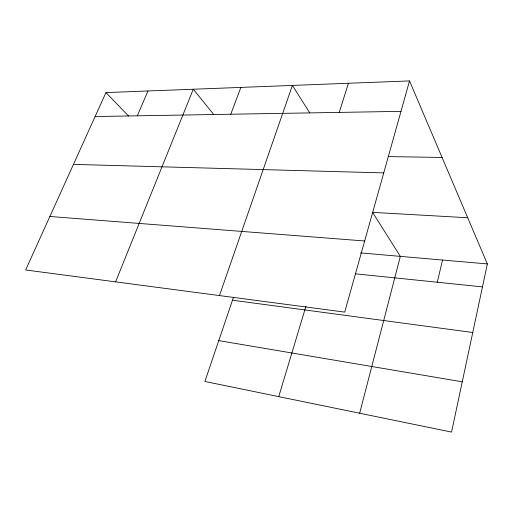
<?xml version="1.0" encoding="UTF-8"?>
<svg xmlns="http://www.w3.org/2000/svg" width="513" height="513" viewBox="0 0 513 513"><rect width="100%" height="100%" fill="white"/><g stroke="black" fill="none" stroke-linecap="round" stroke-linejoin="round"><path stroke-width="0.77" d="M409.528 80.919L344.717 312.116L25.65 269.979L105.947 92.597L409.528 80.919L487.35 263.932L451.555 432.081L204.886 381.473L233.511 297.187M437.281 282.233L442.533 260.04M359.671 413.228L400.345 256.372L372.56 212.363L467.709 217.743M278.745 396.626L305.979 306.146M339.234 112.405L348.417 83.273M219.461 295.571L292.404 85.421L309.724 112.86M230.767 114.239L240.866 87.402M115.598 281.855L193.286 89.236L213.729 114.521M137.298 115.816L147.956 90.981M95.11 116.528L400.993 111.359M388.251 156.606L442.071 157.446M73.449 164.384L383.743 172.907M49.87 216.473L364.653 240.988M360.562 252.915L487.35 263.932M355.503 273.833L482.464 286.876M232.485 300.201L472.755 332.501M218.762 340.613L462.258 381.813M105.947 92.597L128.558 115.989"/></g></svg>
